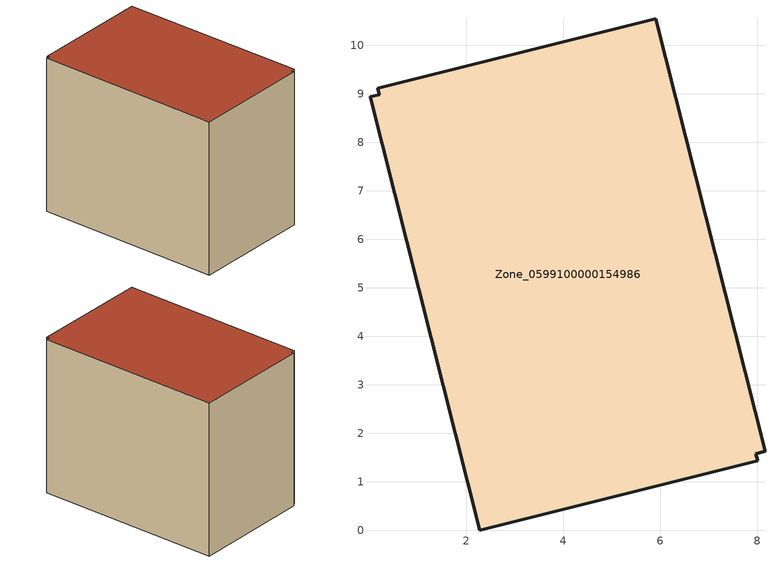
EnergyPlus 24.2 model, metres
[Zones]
Zone_0599100000154986
 floor ground (C_G): 5.91,10.55 8.16,1.63 7.98,1.58 8.02,1.44 2.28,0 0.03,8.95 0.21,8.98 0.18,9.11 z0
 wall outside (C_F): 8.16,1.63 5.91,10.55 0.18,9.11 0.21,8.98 0.03,8.95 2.28,0 8.02,1.44 7.98,1.58 8.16,1.63 z0:7.67
 roof outside (C_R): 8.02,1.44 7.98,1.58 8.16,1.63 5.91,10.55 0.18,9.11 0.21,8.98 0.03,8.95 2.28,0 z7.67
[BUILDING]
Pand.0599100000154986: North Axis=0; Terrain=City; Loads Convergence Tolerance Value=0.04; Temperature Convergence Tolerance Value=0.4; Solar Distribution=FullExterior; Maximum Number of Warmup Days=25; Minimum Number of Warmup Days=1
[Site:Location]
Rotterdam.The.Hague.AP_ZH_NLD Design_Conditions: Latitude=51.96; Longitude=4.45; Time Zone=1; Elevation=-4.5
[SITE:GROUNDTEMPERATURE:BUILDINGSURFACE]
18, 18, 18, 18, 18, 18, 18, 18, 18, 18, 18, 18
[MATERIAL] Thermal Absorptance=0.9; Solar Absorptance=0.7; Visible Absorptance=0.7
Name | Roughness | Thickness | Conductivity | Density | Specific Heat
G.TI.1965-1974 | MediumSmooth | 0.15 | 0.882353 | 540 | 1210
F.TI.1965-1974 | Rough | 0.3 | 0.697674 | 1920 | 840
R.TI.1965-1974 | MediumRough | 0.2 | 0.232558 | 1500 | 1000
[CONSTRUCTION]
C_G: G.TI.1965-1974
C_F: F.TI.1965-1974
C_R: R.TI.1965-1974
[ZONE]
Zone_0599100000154986: Type=1; Multiplier=1; Ceiling Height=Autocalculate; Volume=Autocalculate; Floor Area=autocalculate; Part of Total Floor Area=Yes
[ZONEINFILTRATION:DESIGNFLOWRATE]
Infil_Zone_0599100000154986: Zone or ZoneList or Space or SpaceList=Zone_0599100000154986; Schedule=AlwaysOn; Design Flow Rate Calculation Method=Flow/Area; Flow Rate per Floor Area=0.003; Constant Term Coefficient=1; Temperature Term Coefficient=0; Velocity Term Coefficient=0; Velocity Squared Term Coefficient=0
[HVACTEMPLATE:ZONE:IDEALLOADSAIRSYSTEM]
Zone_0599100000154986: Maximum Heating Supply Air Temperature=50; Minimum Cooling Supply Air Temperature=13; Maximum Heating Supply Air Humidity Ratio=0.0156; Minimum Cooling Supply Air Humidity Ratio=0.0077; Heating Limit=NoLimit; Cooling Limit=NoLimit; Dehumidification Control Type=ConstantSensibleHeatRatio; Cooling Sensible Heat Ratio=0.7; Dehumidification Setpoint=60; Humidification Control Type=None; Humidification Setpoint=30; Outdoor Air Method=None; Outdoor Air Flow Rate per Person=0.00944; Outdoor Air Flow Rate per Zone Floor Area=0; Outdoor Air Flow Rate per Zone=0; Demand Controlled Ventilation Type=None; Outdoor Air Economizer Type=NoEconomizer; Heat Recovery Type=None; Sensible Heat Recovery Effectiveness=0.7; Latent Heat Recovery Effectiveness=0.65
[ZONECONTROL:THERMOSTAT]
ThermostatControl_Zone_0599100000154986: Zone or ZoneList=Zone_0599100000154986; Control Type Schedule=DualSetpointControlType; Control 1=Thermostat_Zone_0599100000154986; Temperature Difference Between Cutout And Setpoint=0
[THERMOSTATSETPOINT:DUALSETPOINT]
Thermostat_Zone_0599100000154986: Heating Setpoint Temperature Schedule=HeatingSetpoint_Zone_0599100000154986; Cooling Setpoint Temperature Schedule=CoolingSetpoint_Zone_0599100000154986
[SCHEDULE:COMPACT]
HeatingSetpoint_Zone_0599100000154986: Through: 12/31, For: AllDays, Until: 24:00, 21
CoolingSetpoint_Zone_0599100000154986: Through: 12/31, For: AllDays, Until: 24:00, 24
DualSetpointControlType: Through: 12/31, For: AllDays, Until: 24:00, 4
AlwaysOn: Through: 12/31, For: AllDays, Until: 24:00, 1
